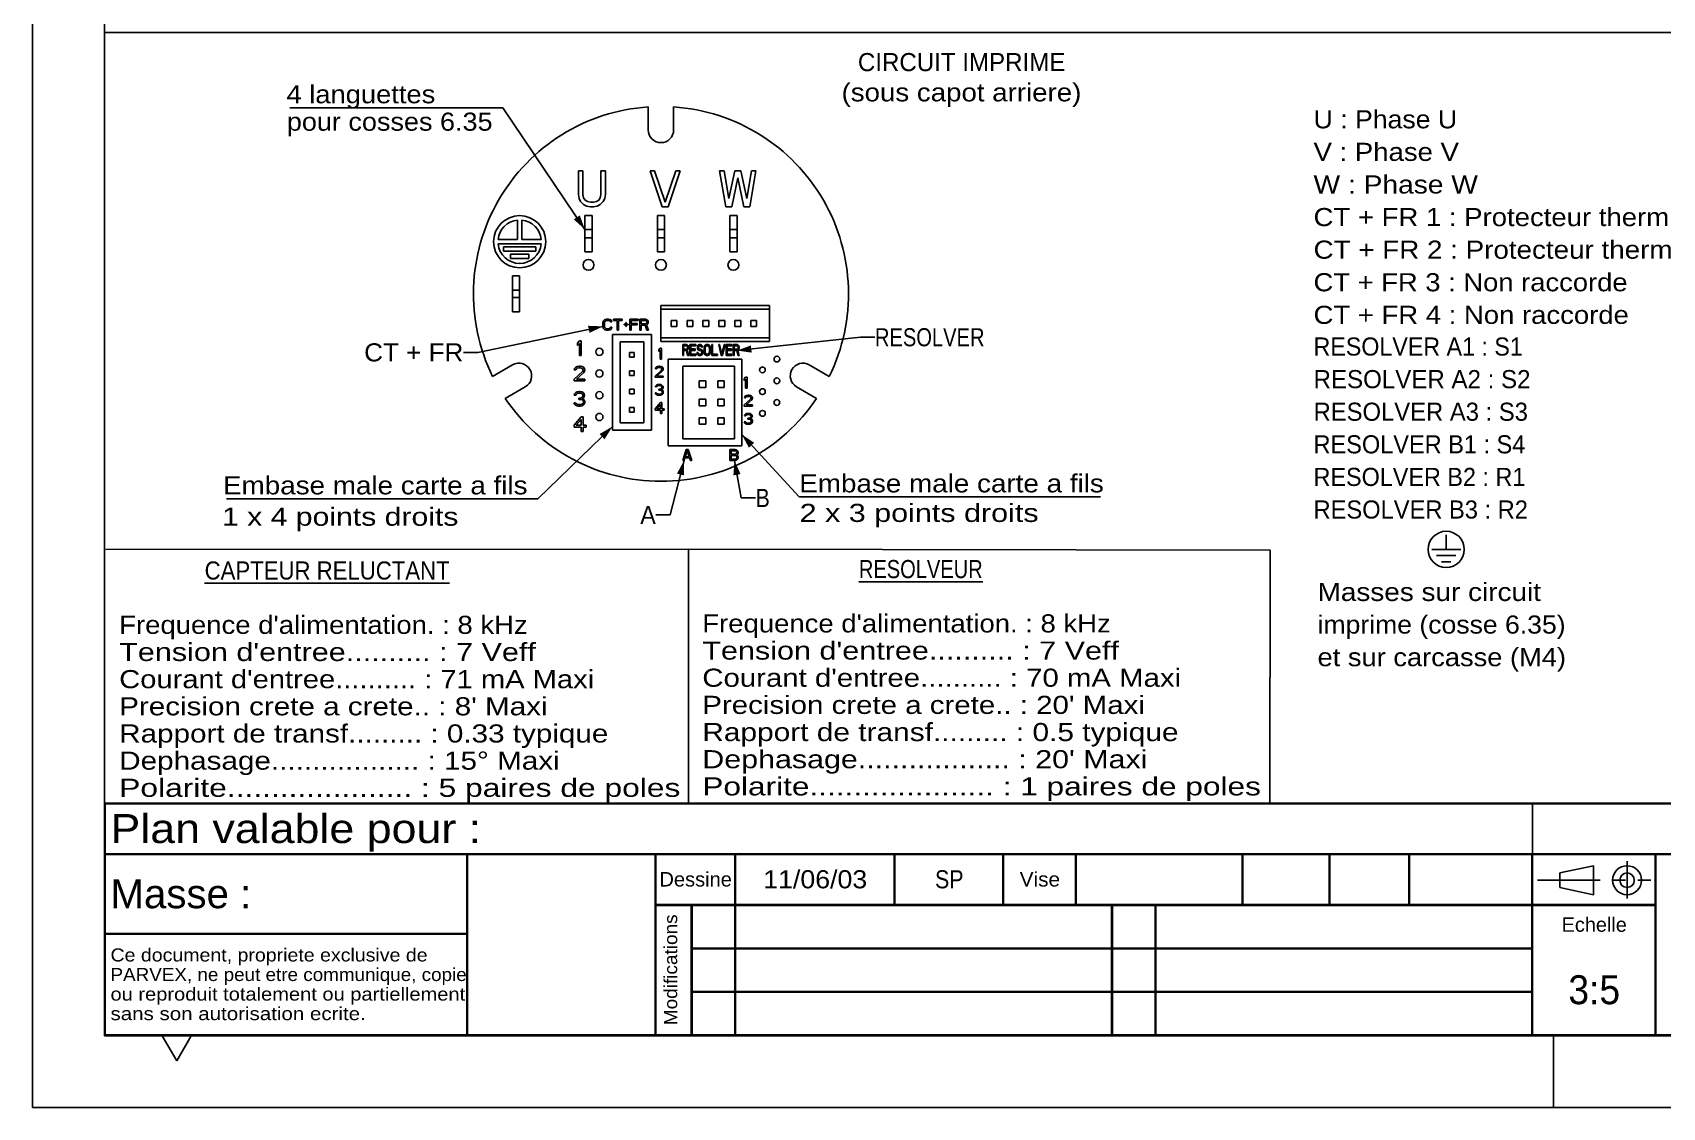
# Model space of a CAD drawing. Extents: x 0 to 420, y 0 to 297.
# Drawn here: x 0 to 224.9, y 0 to 148.4 of the extents above; entities that cross this region are included whole.
import ezdxf
from ezdxf.enums import TextEntityAlignment as Align

# ---------------------------------------------------------------- set-up
doc = ezdxf.new("R2010")
doc.units = 0
doc.header["$LTSCALE"] = 23.1
doc.linetypes.add('CENTER', pattern=[0.6, 0.375, -0.075, 0.075, -0.075])
doc.layers.get('0').update_dxf_attribs({"linetype": 'CONTINUOUS'})
for name, color, linetype in [('DEFAULT_1', 7, 'CENTER'), ('NOTES', 7, 'CONTINUOUS'), ('TOUT', 7, 'CONTINUOUS')]:
    doc.layers.add(name, color=color, linetype=linetype)
doc.styles.get("Standard").update_dxf_attribs({"font": 'txt', "width": 0.8})

# ---------------------------------------------------------------- blocks, each defined once
blk = doc.blocks.new('INFOS_CAPTEUR_RELUCTANT_BL1')
at = {"color": 2, "linetype": 'CONTINUOUS'}
for s, p, p2 in [('%%uCAPTEUR RELUCTANT', (23.74, 72.88), (57.55, 72.88)), ("Frequence d'alimentation. : 8 kHz", (11.95, 65.38), (68.32, 65.38)), ("Tension d'entree.......... : 7 Veff", (11.95, 61.63), (69.45, 61.63)), ("Courant d'entree.......... : 71 mA Maxi", (11.95, 57.88), (77.49, 57.88)), ("Precision crete a crete.. : 8' Maxi", (11.95, 54.13), (71.06, 54.13)), ('Rapport de transf......... : 0.33 typique', (11.95, 50.38), (79.45, 50.38)), ('Dephasage.................. : 15° Maxi', (11.95, 46.63), (72.74, 46.63)), ('Polarite..................... : 5 paires de poles', (11.95, 42.88), (89.39, 42.88))]:
    blk.add_text(s, height=2.5, dxfattribs=at).set_placement(p, p2, align=Align.FIT)

msp = doc.modelspace()

# ---------------------------------------------------------------- linework, layer by layer
at = {"color": 7, "linetype": 'CONTINUOUS'}
for p, q in [((0.00021, 296.80015), (0, 0)), ((9.9, 286.90018), (9.9, 9.90002)), ((195.07052, 79.04682), (195.07052, 77.04685)), ((90.51235, 77.06921), (10.11091, 77.04932)), ((90.52738, 77.05259), (90.49767, 41.95364)), ((193.07052, 77.04685), (197.07052, 77.04685)), ((193.75057, 76.19684), (196.39059, 76.19684)), ((194.4305, 75.34684), (195.71053, 75.34684)), ((9.9, 41.9), (409.9, 41.9)), ((9.9, 34.90006), (409.9, 34.90006)), ((59.90043, 34.90006), (59.90043, 9.90002)), ((85.90037, 34.90006), (85.90037, 9.90002)), ((96.90043, 9.90019), (96.90043, 34.90006)), ((118.90043, 34.90006), (118.90043, 27.90019)), ((133.90043, 34.90006), (133.90043, 27.90019)), ((143.90043, 34.90006), (143.90043, 27.90019)), ((166.90043, 34.90006), (166.90043, 27.90019)), ((178.90043, 34.90006), (178.90043, 27.90019)), ((189.90043, 34.90006), (189.90043, 27.90019)), ((206.90037, 34.90006), (206.90037, 9.90002)), ((223.90043, 9.90002), (223.90043, 34.90006)), ((210.74387, 32.36704), (215.38565, 33.36704)), ((210.74387, 30.36704), (210.74387, 32.36704)), ((215.38565, 29.36704), (215.38565, 33.36704)), ((210.74387, 30.36704), (215.38565, 29.36704)), ((85.90037, 27.90019), (223.90043, 27.90019)), ((90.90043, 9.90019), (90.90043, 27.90019)), ((148.90043, 9.90019), (148.90043, 27.90019)), ((154.90043, 9.90019), (154.90043, 27.90019)), ((9.9, 23.90019), (59.90043, 23.90019)), ((90.90043, 21.90019), (206.90037, 21.90019)), ((90.90043, 15.90019), (206.90037, 15.90019)), ((9.9, 9.90002), (409.9, 9.90002)), ((17.89998, 9.90002), (19.9, 6.4359)), ((19.9, 6.4359), (21.90001, 9.90002)), ((209.9, 9.9), (209.9, 0)), ((0, 0), (420, 0))]:
    msp.add_line(p, q, dxfattribs=at)
at = {"color": 2, "linetype": 'CONTINUOUS'}
for p, q in [((64.9008, 138.00913), (35.51308, 138.00913)), ((76.21147, 121.22259), (64.9008, 138.00913)), ((80.01147, 94.00279), (69.73653, 84.01002)), ((97.86147, 92.89273), (105.79823, 84.28613)), ((69.73653, 84.01002), (26.75356, 84.01002)), ((105.79823, 84.28613), (147.34584, 84.28613)), ((10, 10), (10, 42)), ((10, 42), (207, 42)), ((10, 10), (10, 42)), ((10, 42), (410, 42)), ((207, 10), (207, 42)), ((10, 35), (410, 35)), ((60, 10), (60, 35)), ((70, 35), (207, 35)), ((86, 10), (86, 35)), ((97, 10), (97, 35)), ((97, 28), (97, 35)), ((119, 28), (119, 35)), ((119, 28), (119, 35)), ((134, 28), (134, 35)), ((144, 28), (144, 35)), ((167, 28), (167, 35)), ((179, 28), (179, 35)), ((190, 28), (190, 35)), ((207, 10), (207, 35)), ((224, 10), (224, 35)), ((86, 28), (224, 28)), ((91, 28), (207, 28)), ((91, 10), (91, 28)), ((91, 10), (91, 28)), ((149, 10), (149, 28)), ((155, 10), (155, 28)), ((10, 24), (60, 24)), ((91, 22), (207, 22)), ((91, 16), (207, 16)), ((10, 10), (207, 10)), ((10, 10), (410, 10))]:
    msp.add_line(p, q, dxfattribs=at)
at = {"color": 7, "linetype": 'CONTINUOUS'}
for centre, radius in [((195.07052, 77.04685), 2.5), ((220.02737, 31.36704), 2), ((220.02737, 31.36704), 1)]:
    msp.add_circle(centre, radius, dxfattribs=at)
at = {"color": 2, "linetype": 'CONTINUOUS'}
for points in [[(76.21147, 121.22259), (74.67924, 122.60182), (75.50855, 123.1606)], [(80.01147, 94.00279), (78.9263, 92.24996), (78.22911, 92.96684)], [(97.86147, 92.89273), (99.58488, 91.76142), (98.84974, 91.08349)]]:
    msp.add_solid(points, dxfattribs=at)
at = {"layer": 'DEFAULT_1', "color": 7, "linetype": 'CENTER'}
for p, q in [((220.02737, 34.0178), (220.02737, 28.83055)), ((207.66629, 31.36704), (223.32693, 31.36704))]:
    msp.add_line(p, q, dxfattribs=at)
at = {"layer": 'NOTES', "color": 2, "linetype": 'CONTINUOUS'}
for p, q in [((78.71147, 107.83247), (61.44353, 104.24365)), ((97.19272, 104.49204), (114.24135, 106.33473)), ((114.24135, 106.33473), (116.24135, 106.33473)), ((61.44353, 104.24365), (59.44353, 104.24365)), ((89.8939, 89.32183), (87.99732, 81.79169)), ((96.85132, 89.32183), (97.77111, 84.14464)), ((97.77111, 84.14464), (99.77111, 84.14464)), ((87.99732, 81.79169), (85.99732, 81.79169))]:
    msp.add_line(p, q, dxfattribs=at)
for points in [[(78.71147, 107.83247), (76.85505, 106.93596), (76.65157, 107.91504)], [(97.19272, 104.49204), (99.12741, 105.20407), (99.23487, 104.20986)], [(89.8939, 89.32183), (89.89028, 87.26028), (88.92057, 87.50452)], [(96.85132, 89.32183), (97.69346, 87.44013), (96.70888, 87.26521)]]:
    msp.add_solid(points, dxfattribs=at)
at = {"layer": 'TOUT', "color": 7, "linetype": 'CONTINUOUS'}
for p, q in [((409.90815, 148.37795), (9.9137, 148.39104)), ((84.96147, 134.94683), (84.96147, 138.13759)), ((88.46147, 138.13759), (88.46147, 134.94683)), ((75.31147, 129.32183), (75.31147, 126.02396)), ((75.93647, 129.32183), (75.31147, 129.32183)), ((75.93647, 126.02396), (75.93647, 129.32183)), ((78.43647, 129.32183), (78.43647, 126.02396)), ((79.06147, 129.32183), (78.43647, 129.32183)), ((79.06147, 126.02396), (79.06147, 129.32183)), ((85.21147, 129.32183), (86.87813, 124.32183)), ((85.83647, 129.32183), (85.21147, 129.32183)), ((87.2948, 124.96013), (85.83647, 129.32183)), ((88.75313, 129.32183), (87.2948, 124.96013)), ((87.71147, 124.32183), (89.37813, 129.32183)), ((89.37813, 129.32183), (88.75313, 129.32183)), ((94.81147, 129.32183), (95.6448, 124.32183)), ((95.43647, 129.32183), (94.81147, 129.32183)), ((96.06147, 125.49204), (95.43647, 129.32183)), ((96.8948, 129.32183), (96.06147, 125.49204)), ((96.47813, 124.32183), (97.31147, 128.36439)), ((97.72813, 129.32183), (96.8948, 129.32183)), ((97.31147, 128.36439), (98.1448, 124.32183)), ((98.56147, 125.49204), (97.72813, 129.32183)), ((99.18647, 129.32183), (98.56147, 125.49204)), ((98.97813, 124.32183), (99.81147, 129.32183)), ((99.81147, 129.32183), (99.18647, 129.32183)), ((75.31147, 126.02396), (75.41563, 125.49204)), ((76.04063, 125.59843), (75.93647, 126.02396)), ((78.43647, 126.02396), (78.3323, 125.59843)), ((78.9573, 125.49204), (79.06147, 126.02396)), ((75.41563, 125.49204), (75.62397, 125.06651)), ((75.62397, 125.06651), (76.04063, 124.64098)), ((76.24897, 125.27928), (76.04063, 125.59843)), ((76.04063, 124.64098), (76.4573, 124.42822)), ((76.56147, 125.06651), (76.24897, 125.27928)), ((76.4573, 124.42822), (76.97813, 124.32183)), ((76.97813, 124.96013), (76.56147, 125.06651)), ((77.3948, 124.96013), (76.97813, 124.96013)), ((76.97813, 124.32183), (77.3948, 124.32183)), ((77.81147, 125.06651), (77.3948, 124.96013)), ((77.3948, 124.32183), (77.91563, 124.42822)), ((78.12397, 125.27928), (77.81147, 125.06651)), ((77.91563, 124.42822), (78.3323, 124.64098)), ((78.3323, 125.59843), (78.12397, 125.27928)), ((78.3323, 124.64098), (78.74897, 125.06651)), ((78.74897, 125.06651), (78.9573, 125.49204)), ((86.87813, 124.32183), (87.71147, 124.32183)), ((95.6448, 124.32183), (96.47813, 124.32183)), ((98.1448, 124.32183), (98.97813, 124.32183)), ((66.91147, 122.50679), (66.91147, 119.82183)), ((67.51147, 119.82183), (67.51147, 122.50679)), ((76.21147, 118.13759), (76.21147, 123.13759)), ((77.21147, 123.13759), (76.21147, 123.13759)), ((77.21147, 118.13759), (77.21147, 123.13759)), ((86.21147, 118.13759), (86.21147, 123.13759)), ((87.21147, 123.13759), (86.21147, 123.13759)), ((87.21147, 118.13759), (87.21147, 123.13759)), ((96.21147, 118.13759), (96.21147, 123.13759)), ((97.21147, 123.13759), (96.21147, 123.13759)), ((97.21147, 118.13759), (97.21147, 123.13759)), ((66.91147, 119.82183), (64.22651, 119.82183)), ((64.22651, 119.22183), (70.19643, 119.22183)), ((70.19643, 119.82183), (67.51147, 119.82183)), ((77.21147, 121.22259), (76.21147, 121.22259)), ((77.21147, 120.05259), (76.21147, 120.05259)), ((87.21147, 121.22259), (86.21147, 121.22259)), ((87.21147, 120.05259), (86.21147, 120.05259)), ((97.21147, 121.22259), (96.21147, 121.22259)), ((97.21147, 120.05259), (96.21147, 120.05259)), ((64.96147, 118.82183), (64.96147, 118.22183)), ((69.46147, 118.82183), (64.96147, 118.82183)), ((64.96147, 118.22183), (69.46147, 118.22183)), ((65.96147, 117.82183), (65.96147, 117.22183)), ((68.46147, 117.82183), (65.96147, 117.82183)), ((65.96147, 117.22183), (68.46147, 117.22183)), ((68.46147, 117.22183), (68.46147, 117.82183)), ((69.46147, 118.22183), (69.46147, 118.82183)), ((77.21147, 118.13759), (76.21147, 118.13759)), ((87.21147, 118.13759), (86.21147, 118.13759)), ((97.21147, 118.13759), (96.21147, 118.13759)), ((66.21147, 109.82183), (66.21147, 114.82183)), ((67.21147, 114.82183), (66.21147, 114.82183)), ((67.21147, 109.82183), (67.21147, 114.82183)), ((67.21147, 112.82183), (66.21147, 112.82183)), ((67.21147, 111.82183), (66.21147, 111.82183)), ((86.71147, 110.73183), (86.71147, 105.73183)), ((86.71147, 110.73183), (101.71147, 110.73183)), ((86.71147, 110.23183), (101.71147, 110.23183)), ((101.71147, 110.73183), (101.71147, 105.73183)), ((67.21147, 109.82183), (66.21147, 109.82183)), ((78.74272, 108.47077), (78.71147, 108.31119)), ((78.71147, 108.31119), (78.71147, 107.83247)), ((78.80522, 108.59843), (78.74272, 108.47077)), ((78.93022, 108.72609), (78.80522, 108.59843)), ((78.89897, 108.31119), (78.93022, 108.43885)), ((78.89897, 107.83247), (78.89897, 108.31119)), ((79.05522, 108.78992), (78.93022, 108.72609)), ((78.93022, 108.43885), (78.99272, 108.5346)), ((78.99272, 108.5346), (79.08647, 108.59843)), ((79.21147, 108.82183), (79.05522, 108.78992)), ((79.08647, 108.59843), (79.21147, 108.63034)), ((79.49272, 108.82183), (79.21147, 108.82183)), ((79.21147, 108.63034), (79.49272, 108.63034)), ((79.64897, 108.78992), (79.49272, 108.82183)), ((79.49272, 108.63034), (79.61772, 108.59843)), ((79.61772, 108.59843), (79.71147, 108.5346)), ((79.77397, 108.72609), (79.64897, 108.78992)), ((79.71147, 108.5346), (79.74272, 108.43885)), ((79.74272, 108.43885), (79.93022, 108.43885)), ((79.89897, 108.59843), (79.77397, 108.72609)), ((79.93022, 108.43885), (79.89897, 108.59843)), ((80.18022, 108.82183), (80.18022, 108.66226)), ((81.36772, 108.82183), (80.18022, 108.82183)), ((80.18022, 108.66226), (80.68022, 108.66226)), ((80.68022, 108.66226), (80.68022, 107.32183)), ((80.86772, 107.32183), (80.86772, 108.66226)), ((80.86772, 108.66226), (81.36772, 108.66226)), ((81.36772, 108.66226), (81.36772, 108.82183)), ((81.61772, 108.1197), (81.61772, 108.05587)), ((81.86772, 108.1197), (81.61772, 108.1197)), ((81.61772, 108.05587), (81.86772, 108.05587)), ((81.86772, 108.37502), (81.86772, 108.1197)), ((81.93022, 108.37502), (81.86772, 108.37502)), ((81.86772, 108.05587), (81.86772, 107.80056)), ((81.93022, 108.1197), (81.93022, 108.37502)), ((82.18022, 108.1197), (81.93022, 108.1197)), ((81.93022, 107.80056), (81.93022, 108.05587)), ((81.93022, 108.05587), (82.18022, 108.05587)), ((82.18022, 108.05587), (82.18022, 108.1197)), ((82.43022, 108.82183), (82.43022, 107.32183)), ((83.55522, 108.82183), (82.43022, 108.82183)), ((82.61772, 108.21545), (82.61772, 108.63034)), ((82.61772, 108.63034), (83.55522, 108.63034)), ((83.43022, 108.21545), (82.61772, 108.21545)), ((82.61772, 107.32183), (82.61772, 108.02396)), ((82.61772, 108.02396), (83.43022, 108.02396)), ((83.43022, 108.02396), (83.43022, 108.21545)), ((83.55522, 108.63034), (83.55522, 108.82183)), ((83.80522, 108.82183), (83.80522, 107.32183)), ((84.55522, 108.82183), (83.80522, 108.82183)), ((83.99272, 108.18353), (83.99272, 108.66226)), ((83.99272, 108.66226), (84.58647, 108.66226)), ((84.58647, 108.18353), (83.99272, 108.18353)), ((83.99272, 107.32183), (83.99272, 107.99204)), ((83.99272, 107.99204), (84.52397, 107.99204)), ((84.52397, 107.99204), (84.77397, 107.32183)), ((84.71147, 108.78992), (84.55522, 108.82183)), ((84.58647, 108.66226), (84.68022, 108.63034)), ((84.68022, 108.21545), (84.58647, 108.18353)), ((84.68022, 108.63034), (84.74272, 108.56651)), ((84.74272, 108.27928), (84.68022, 108.21545)), ((84.83647, 108.69417), (84.71147, 108.78992)), ((84.71147, 108.05587), (84.83647, 108.1197)), ((84.99272, 107.32183), (84.71147, 108.05587)), ((84.74272, 108.56651), (84.77397, 108.47077)), ((84.77397, 108.37502), (84.74272, 108.27928)), ((84.77397, 108.47077), (84.77397, 108.37502)), ((84.93022, 108.56651), (84.83647, 108.69417)), ((84.83647, 108.1197), (84.93022, 108.24736)), ((84.96147, 108.47077), (84.93022, 108.56651)), ((84.93022, 108.24736), (84.96147, 108.34311)), ((84.96147, 108.34311), (84.96147, 108.47077)), ((88.11147, 108.63183), (88.11147, 107.83183)), ((88.91147, 108.63183), (88.11147, 108.63183)), ((88.91147, 107.83183), (88.91147, 108.63183)), ((90.31147, 108.63183), (90.31147, 107.83183)), ((91.11147, 108.63183), (90.31147, 108.63183)), ((91.11147, 107.83183), (91.11147, 108.63183)), ((92.51147, 108.63183), (92.51147, 107.83183)), ((93.31147, 108.63183), (92.51147, 108.63183)), ((93.31147, 107.83183), (93.31147, 108.63183)), ((94.71147, 108.63183), (94.71147, 107.83183)), ((95.51147, 108.63183), (94.71147, 108.63183)), ((95.51147, 107.83183), (95.51147, 108.63183)), ((96.91147, 108.63183), (96.91147, 107.83183)), ((97.71147, 108.63183), (96.91147, 108.63183)), ((97.71147, 107.83183), (97.71147, 108.63183)), ((99.11147, 108.63183), (99.11147, 107.83183)), ((99.91147, 108.63183), (99.11147, 108.63183)), ((99.91147, 107.83183), (99.91147, 108.63183)), ((75.46147, 105.82183), (75.21147, 105.52396)), ((75.71147, 105.82183), (75.46147, 105.82183)), ((75.71147, 103.82183), (75.71147, 105.82183)), ((78.71147, 107.83247), (78.74272, 107.6729)), ((78.74272, 107.6729), (78.80522, 107.54524)), ((78.80522, 107.54524), (78.93022, 107.41758)), ((78.93022, 107.70481), (78.89897, 107.83247)), ((78.99272, 107.60907), (78.93022, 107.70481)), ((78.93022, 107.41758), (79.05522, 107.35375)), ((79.08647, 107.54524), (78.99272, 107.60907)), ((79.05522, 107.35375), (79.21147, 107.32183)), ((79.21147, 107.51332), (79.08647, 107.54524)), ((79.49272, 107.51332), (79.21147, 107.51332)), ((79.21147, 107.32183), (79.49272, 107.32183)), ((79.61772, 107.54524), (79.49272, 107.51332)), ((79.49272, 107.32183), (79.64897, 107.35375)), ((79.71147, 107.60907), (79.61772, 107.54524)), ((79.64897, 107.35375), (79.77397, 107.41758)), ((79.74272, 107.70481), (79.71147, 107.60907)), ((79.93022, 107.70481), (79.74272, 107.70481)), ((79.77397, 107.41758), (79.89897, 107.54524)), ((79.89897, 107.54524), (79.93022, 107.70481)), ((80.01147, 106.72183), (80.01147, 93.52183)), ((85.41147, 106.72183), (80.01147, 106.72183)), ((80.68022, 107.32183), (80.86772, 107.32183)), ((81.08147, 105.72183), (81.08147, 94.52183)), ((84.34147, 105.72183), (81.08147, 105.72183)), ((81.86772, 107.80056), (81.93022, 107.80056)), ((82.43022, 107.32183), (82.61772, 107.32183)), ((83.80522, 107.32183), (83.99272, 107.32183)), ((84.34147, 94.52183), (84.34147, 105.72183)), ((84.77397, 107.32183), (84.99272, 107.32183)), ((85.41147, 106.72183), (85.41147, 93.52183)), ((86.71147, 106.23183), (101.71147, 106.23183)), ((86.71147, 105.73183), (101.71147, 105.73183)), ((88.11147, 107.83183), (88.91147, 107.83183)), ((90.31147, 107.83183), (91.11147, 107.83183)), ((92.51147, 107.83183), (93.31147, 107.83183)), ((94.71147, 107.83183), (95.51147, 107.83183)), ((96.91147, 107.83183), (97.71147, 107.83183)), ((99.11147, 107.83183), (99.91147, 107.83183)), ((75.21147, 105.52396), (75.21147, 105.18353)), ((75.21147, 105.18353), (75.46147, 105.48141)), ((75.46147, 105.48141), (75.46147, 103.82183)), ((75.46147, 103.82183), (75.71147, 103.82183)), ((82.38647, 103.59683), (82.38647, 104.24683)), ((82.38647, 104.24683), (83.03647, 104.24683)), ((83.03647, 103.59683), (82.38647, 103.59683)), ((83.03647, 104.24683), (83.03647, 103.59683)), ((86.59897, 104.82183), (86.41147, 104.59843)), ((86.41147, 104.59843), (86.41147, 104.34311)), ((86.41147, 104.34311), (86.59897, 104.56651)), ((86.78647, 104.82183), (86.59897, 104.82183)), ((86.59897, 104.56651), (86.59897, 103.32183)), ((86.78647, 103.32183), (86.78647, 104.82183)), ((89.71147, 105.32183), (89.71147, 103.82183)), ((90.23647, 105.32183), (89.71147, 105.32183)), ((89.71147, 103.82183), (89.84272, 103.82183)), ((89.84272, 104.68353), (89.84272, 105.16226)), ((89.84272, 105.16226), (90.25834, 105.16226)), ((90.25834, 104.68353), (89.84272, 104.68353)), ((89.84272, 103.82183), (89.84272, 104.49204)), ((89.84272, 104.49204), (90.21459, 104.49204)), ((90.21459, 104.49204), (90.38959, 103.82183)), ((90.34584, 105.28992), (90.23647, 105.32183)), ((90.25834, 105.16226), (90.32397, 105.13034)), ((90.32397, 104.71545), (90.25834, 104.68353)), ((90.32397, 105.13034), (90.36772, 105.06651)), ((90.36772, 104.77928), (90.32397, 104.71545)), ((90.43334, 105.19417), (90.34584, 105.28992)), ((90.34584, 104.55587), (90.43334, 104.6197)), ((90.54272, 103.82183), (90.34584, 104.55587)), ((90.36772, 105.06651), (90.38959, 104.97077)), ((90.38959, 104.87502), (90.36772, 104.77928)), ((90.38959, 104.97077), (90.38959, 104.87502)), ((90.38959, 103.82183), (90.54272, 103.82183)), ((90.49897, 105.06651), (90.43334, 105.19417)), ((90.43334, 104.6197), (90.49897, 104.74736)), ((90.52084, 104.97077), (90.49897, 105.06651)), ((90.49897, 104.74736), (90.52084, 104.84311)), ((90.52084, 104.84311), (90.52084, 104.97077)), ((90.71772, 105.32183), (90.71772, 103.82183)), ((91.50522, 105.32183), (90.71772, 105.32183)), ((90.71772, 103.82183), (91.50522, 103.82183)), ((90.84897, 104.71545), (90.84897, 105.13034)), ((90.84897, 105.13034), (91.50522, 105.13034)), ((91.41772, 104.71545), (90.84897, 104.71545)), ((90.84897, 104.01332), (90.84897, 104.52396)), ((90.84897, 104.52396), (91.41772, 104.52396)), ((91.50522, 104.01332), (90.84897, 104.01332)), ((91.41772, 104.52396), (91.41772, 104.71545)), ((91.50522, 105.13034), (91.50522, 105.32183)), ((91.50522, 103.82183), (91.50522, 104.01332)), ((91.68022, 104.23673), (91.70209, 104.10907)), ((91.81147, 104.23673), (91.68022, 104.23673)), ((91.70209, 104.10907), (91.76772, 103.94949)), ((91.76772, 105.09843), (91.74584, 104.97077)), ((91.74584, 104.97077), (91.74584, 104.84311)), ((91.74584, 104.84311), (91.76772, 104.71545)), ((91.85522, 105.22609), (91.76772, 105.09843)), ((91.76772, 104.71545), (91.85522, 104.58779)), ((91.76772, 103.94949), (91.87709, 103.85375)), ((91.83334, 104.14098), (91.81147, 104.23673)), ((91.89897, 104.04524), (91.83334, 104.14098)), ((91.94272, 105.28992), (91.85522, 105.22609)), ((91.85522, 104.58779), (91.94272, 104.52396)), ((91.87709, 104.93885), (91.89897, 105.0346)), ((91.87709, 104.87502), (91.87709, 104.93885)), ((91.89897, 104.77928), (91.87709, 104.87502)), ((91.87709, 103.85375), (91.98647, 103.82183)), ((91.89897, 105.0346), (91.96459, 105.09843)), ((91.96459, 104.71545), (91.89897, 104.77928)), ((91.98647, 104.01332), (91.89897, 104.04524)), ((92.03022, 105.32183), (91.94272, 105.28992)), ((91.94272, 104.52396), (92.03022, 104.49204)), ((91.96459, 105.09843), (92.03022, 105.13034)), ((92.03022, 104.68353), (91.96459, 104.71545)), ((92.16147, 104.01332), (91.98647, 104.01332)), ((91.98647, 103.82183), (92.16147, 103.82183)), ((92.13959, 105.32183), (92.03022, 105.32183)), ((92.03022, 105.13034), (92.16147, 105.13034)), ((92.16147, 104.68353), (92.03022, 104.68353)), ((92.03022, 104.49204), (92.16147, 104.49204)), ((92.24897, 105.28992), (92.13959, 105.32183)), ((92.16147, 105.13034), (92.22709, 105.09843)), ((92.27084, 104.65162), (92.16147, 104.68353)), ((92.16147, 104.49204), (92.24897, 104.46013)), ((92.24897, 104.04524), (92.16147, 104.01332)), ((92.16147, 103.82183), (92.27084, 103.85375)), ((92.22709, 105.09843), (92.27084, 105.0346)), ((92.33647, 105.19417), (92.24897, 105.28992)), ((92.24897, 104.46013), (92.31459, 104.3963)), ((92.31459, 104.10907), (92.24897, 104.04524)), ((92.27084, 105.0346), (92.29272, 104.97077)), ((92.35834, 104.58779), (92.27084, 104.65162)), ((92.27084, 103.85375), (92.35834, 103.91758)), ((92.29272, 104.97077), (92.42397, 104.97077)), ((92.31459, 104.3963), (92.35834, 104.30056)), ((92.35834, 104.20481), (92.31459, 104.10907)), ((92.40209, 105.06651), (92.33647, 105.19417)), ((92.44584, 104.46013), (92.35834, 104.58779)), ((92.35834, 104.30056), (92.35834, 104.20481)), ((92.35834, 103.91758), (92.44584, 104.04524)), ((92.42397, 104.97077), (92.40209, 105.06651)), ((92.48959, 104.33247), (92.44584, 104.46013)), ((92.44584, 104.04524), (92.48959, 104.1729)), ((92.48959, 104.1729), (92.48959, 104.33247)), ((92.68647, 104.97077), (92.66459, 104.81119)), ((92.66459, 104.81119), (92.66459, 104.33247)), ((92.66459, 104.33247), (92.68647, 104.1729)), ((92.73022, 105.09843), (92.68647, 104.97077)), ((92.68647, 104.1729), (92.73022, 104.04524)), ((92.81772, 105.22609), (92.73022, 105.09843)), ((92.73022, 104.04524), (92.81772, 103.91758)), ((92.79584, 104.81119), (92.81772, 104.93885)), ((92.79584, 104.33247), (92.79584, 104.81119)), ((92.81772, 104.20481), (92.79584, 104.33247)), ((92.90522, 105.28992), (92.81772, 105.22609)), ((92.81772, 104.93885), (92.86147, 105.0346)), ((92.86147, 104.10907), (92.81772, 104.20481)), ((92.81772, 103.91758), (92.90522, 103.85375)), ((92.86147, 105.0346), (92.92709, 105.09843)), ((92.92709, 104.04524), (92.86147, 104.10907)), ((93.01459, 105.32183), (92.90522, 105.28992)), ((92.90522, 103.85375), (93.01459, 103.82183)), ((92.92709, 105.09843), (93.01459, 105.13034)), ((93.01459, 104.01332), (92.92709, 104.04524)), ((93.18959, 105.32183), (93.01459, 105.32183)), ((93.01459, 105.13034), (93.18959, 105.13034)), ((93.18959, 104.01332), (93.01459, 104.01332)), ((93.01459, 103.82183), (93.18959, 103.82183)), ((93.29897, 105.28992), (93.18959, 105.32183)), ((93.18959, 105.13034), (93.27709, 105.09843)), ((93.27709, 104.04524), (93.18959, 104.01332)), ((93.18959, 103.82183), (93.29897, 103.85375)), ((93.27709, 105.09843), (93.34272, 105.0346)), ((93.34272, 104.10907), (93.27709, 104.04524)), ((93.38647, 105.22609), (93.29897, 105.28992)), ((93.29897, 103.85375), (93.38647, 103.91758)), ((93.34272, 105.0346), (93.38647, 104.93885)), ((93.38647, 104.20481), (93.34272, 104.10907)), ((93.47397, 105.09843), (93.38647, 105.22609)), ((93.38647, 104.93885), (93.40834, 104.81119)), ((93.40834, 104.33247), (93.38647, 104.20481)), ((93.38647, 103.91758), (93.47397, 104.04524)), ((93.40834, 104.81119), (93.40834, 104.33247)), ((93.51772, 104.97077), (93.47397, 105.09843)), ((93.47397, 104.04524), (93.51772, 104.1729)), ((93.53959, 104.81119), (93.51772, 104.97077)), ((93.51772, 104.1729), (93.53959, 104.33247)), ((93.53959, 104.33247), (93.53959, 104.81119)), ((93.71459, 105.32183), (93.71459, 103.82183)), ((93.84584, 105.32183), (93.71459, 105.32183)), ((93.71459, 103.82183), (94.50209, 103.82183)), ((93.84584, 104.01332), (93.84584, 105.32183)), ((94.50209, 104.01332), (93.84584, 104.01332)), ((94.50209, 103.82183), (94.50209, 104.01332)), ((94.67709, 105.32183), (95.02709, 103.82183)), ((94.80834, 105.32183), (94.67709, 105.32183)), ((95.11459, 104.01332), (94.80834, 105.32183)), ((95.02709, 103.82183), (95.20209, 103.82183)), ((95.42084, 105.32183), (95.11459, 104.01332)), ((95.20209, 103.82183), (95.55209, 105.32183)), ((95.55209, 105.32183), (95.42084, 105.32183)), ((95.72709, 105.32183), (95.72709, 103.82183)), ((96.51459, 105.32183), (95.72709, 105.32183)), ((95.72709, 103.82183), (96.51459, 103.82183)), ((95.85834, 104.71545), (95.85834, 105.13034)), ((95.85834, 105.13034), (96.51459, 105.13034)), ((96.42709, 104.71545), (95.85834, 104.71545)), ((95.85834, 104.01332), (95.85834, 104.52396)), ((95.85834, 104.52396), (96.42709, 104.52396)), ((96.51459, 104.01332), (95.85834, 104.01332)), ((96.42709, 104.52396), (96.42709, 104.71545)), ((96.51459, 105.13034), (96.51459, 105.32183)), ((96.51459, 103.82183), (96.51459, 104.01332)), ((96.68959, 105.32183), (96.68959, 103.82183)), ((97.21459, 105.32183), (96.68959, 105.32183)), ((96.68959, 103.82183), (96.82084, 103.82183)), ((96.82084, 104.68353), (96.82084, 105.16226)), ((96.82084, 105.16226), (97.23647, 105.16226)), ((97.23647, 104.68353), (96.82084, 104.68353)), ((96.82084, 103.82183), (96.82084, 104.49204)), ((96.82084, 104.49204), (97.19272, 104.49204)), ((97.19272, 104.49204), (97.36772, 103.82183)), ((97.32397, 105.28992), (97.21459, 105.32183)), ((97.23647, 105.16226), (97.30209, 105.13034)), ((97.30209, 104.71545), (97.23647, 104.68353)), ((97.30209, 105.13034), (97.34584, 105.06651)), ((97.34584, 104.77928), (97.30209, 104.71545)), ((97.41147, 105.19417), (97.32397, 105.28992)), ((97.32397, 104.55587), (97.41147, 104.6197)), ((97.52084, 103.82183), (97.32397, 104.55587)), ((97.34584, 105.06651), (97.36772, 104.97077)), ((97.36772, 104.87502), (97.34584, 104.77928)), ((97.36772, 104.97077), (97.36772, 104.87502)), ((97.36772, 103.82183), (97.52084, 103.82183)), ((97.47709, 105.06651), (97.41147, 105.19417)), ((97.41147, 104.6197), (97.47709, 104.74736)), ((97.49897, 104.97077), (97.47709, 105.06651)), ((97.47709, 104.74736), (97.49897, 104.84311)), ((97.49897, 104.84311), (97.49897, 104.97077)), ((63.47937, 100.9295), (66.24264, 102.52488)), ((75.87813, 101.59843), (74.71147, 100.5346)), ((74.7948, 102.02396), (74.75313, 101.85375)), ((74.75313, 101.85375), (74.96147, 101.85375)), ((74.96147, 102.19417), (74.7948, 102.02396)), ((75.12813, 102.27928), (74.96147, 102.19417)), ((74.96147, 101.85375), (75.0448, 101.98141)), ((75.0448, 101.98141), (75.1698, 102.06651)), ((75.0448, 100.5346), (76.08647, 101.47077)), ((75.4198, 102.32183), (75.12813, 102.27928)), ((75.1698, 102.06651), (75.37813, 102.10907)), ((75.37813, 102.10907), (75.5448, 102.10907)), ((75.58647, 102.32183), (75.4198, 102.32183)), ((75.5448, 102.10907), (75.75313, 102.06651)), ((75.83647, 102.27928), (75.58647, 102.32183)), ((75.75313, 102.06651), (75.87813, 101.98141)), ((76.00313, 102.19417), (75.83647, 102.27928)), ((75.87813, 101.98141), (75.96147, 101.85375)), ((75.96147, 101.76864), (75.87813, 101.59843)), ((75.96147, 101.85375), (75.96147, 101.76864)), ((76.1698, 102.02396), (76.00313, 102.19417)), ((76.08647, 101.47077), (76.1698, 101.59843)), ((76.21147, 101.85375), (76.1698, 102.02396)), ((76.1698, 101.59843), (76.21147, 101.76864)), ((76.21147, 101.76864), (76.21147, 101.85375)), ((82.38647, 101.05683), (82.38647, 101.70683)), ((82.38647, 101.70683), (83.03647, 101.70683)), ((83.03647, 101.70683), (83.03647, 101.05683)), ((86.78647, 101.77928), (85.91147, 100.98141)), ((85.97397, 102.09843), (85.94272, 101.97077)), ((85.94272, 101.97077), (86.09897, 101.97077)), ((86.09897, 102.22609), (85.97397, 102.09843)), ((86.22397, 102.28992), (86.09897, 102.22609)), ((86.09897, 101.97077), (86.16147, 102.06651)), ((86.16147, 102.06651), (86.25522, 102.13034)), ((86.16147, 100.98141), (86.94272, 101.68353)), ((86.44272, 102.32183), (86.22397, 102.28992)), ((86.25522, 102.13034), (86.41147, 102.16226)), ((86.41147, 102.16226), (86.53647, 102.16226)), ((86.56772, 102.32183), (86.44272, 102.32183)), ((86.53647, 102.16226), (86.69272, 102.13034)), ((86.75522, 102.28992), (86.56772, 102.32183)), ((86.59897, 103.32183), (86.78647, 103.32183)), ((86.69272, 102.13034), (86.78647, 102.06651)), ((86.88022, 102.22609), (86.75522, 102.28992)), ((86.78647, 102.06651), (86.84897, 101.97077)), ((86.84897, 101.90694), (86.78647, 101.77928)), ((86.84897, 101.97077), (86.84897, 101.90694)), ((87.00522, 102.09843), (86.88022, 102.22609)), ((86.94272, 101.68353), (87.00522, 101.77928)), ((87.03647, 101.97077), (87.00522, 102.09843)), ((87.00522, 101.77928), (87.03647, 101.90694)), ((87.03647, 101.90694), (87.03647, 101.97077)), ((87.71147, 103.32183), (87.71147, 91.32183)), ((97.86147, 103.32183), (87.71147, 103.32183)), ((89.71147, 102.32183), (89.71147, 92.32183)), ((96.86147, 102.32183), (89.71147, 102.32183)), ((96.86147, 92.32183), (96.86147, 102.32183)), ((97.86147, 103.32183), (97.86147, 91.32183)), ((107.18029, 102.52488), (109.94357, 100.9295)), ((67.99264, 99.49379), (65.22937, 97.89841)), ((74.71147, 100.5346), (74.71147, 100.32183)), ((74.71147, 100.32183), (76.21147, 100.32183)), ((76.21147, 100.5346), (75.0448, 100.5346)), ((76.21147, 100.32183), (76.21147, 100.5346)), ((83.03647, 101.05683), (82.38647, 101.05683)), ((82.38647, 98.51683), (82.38647, 99.16683)), ((82.38647, 99.16683), (83.03647, 99.16683)), ((83.03647, 99.16683), (83.03647, 98.51683)), ((85.91147, 100.98141), (85.91147, 100.82183)), ((85.91147, 100.82183), (87.03647, 100.82183)), ((85.97397, 99.59843), (85.94272, 99.47077)), ((85.94272, 99.47077), (86.09897, 99.47077)), ((86.09897, 99.72609), (85.97397, 99.59843)), ((86.22397, 99.78992), (86.09897, 99.72609)), ((86.09897, 99.47077), (86.16147, 99.56651)), ((87.03647, 100.98141), (86.16147, 100.98141)), ((86.16147, 99.56651), (86.25522, 99.63034)), ((86.44272, 99.82183), (86.22397, 99.78992)), ((86.25522, 99.63034), (86.41147, 99.66226)), ((86.41147, 99.66226), (86.53647, 99.66226)), ((86.41147, 99.15162), (86.41147, 99.02396)), ((86.53647, 99.15162), (86.41147, 99.15162)), ((86.41147, 99.02396), (86.53647, 99.02396)), ((86.50522, 99.82183), (86.44272, 99.82183)), ((86.72397, 99.78992), (86.50522, 99.82183)), ((86.53647, 99.66226), (86.69272, 99.63034)), ((86.72397, 99.21545), (86.53647, 99.15162)), ((86.53647, 99.02396), (86.72397, 98.99204)), ((86.69272, 99.63034), (86.78647, 99.56651)), ((86.84897, 99.72609), (86.72397, 99.78992)), ((86.78647, 99.27928), (86.72397, 99.21545)), ((86.72397, 98.99204), (86.81772, 98.92822)), ((86.78647, 99.56651), (86.84897, 99.47077)), ((86.84897, 99.40694), (86.78647, 99.27928)), ((86.78647, 99.08779), (86.91147, 99.18353)), ((86.94272, 99.02396), (86.78647, 99.08779)), ((86.97397, 99.59843), (86.84897, 99.72609)), ((86.84897, 99.47077), (86.84897, 99.40694)), ((86.91147, 99.18353), (86.97397, 99.27928)), ((87.00522, 98.92822), (86.94272, 99.02396)), ((87.00522, 99.47077), (86.97397, 99.59843)), ((86.97397, 99.27928), (87.00522, 99.40694)), ((87.00522, 99.40694), (87.00522, 99.47077)), ((87.03647, 100.82183), (87.03647, 100.98141)), ((92.00147, 99.41683), (92.00147, 100.30683)), ((92.00147, 100.30683), (92.89147, 100.30683)), ((92.89147, 99.41683), (92.00147, 99.41683)), ((92.89147, 100.30683), (92.89147, 99.41683)), ((94.54147, 99.41683), (94.54147, 100.30683)), ((94.54147, 100.30683), (95.43147, 100.30683)), ((95.43147, 99.41683), (94.54147, 99.41683)), ((95.43147, 100.30683), (95.43147, 99.41683)), ((98.39897, 100.82183), (98.21147, 100.59843)), ((98.21147, 100.59843), (98.21147, 100.34311)), ((98.21147, 100.34311), (98.39897, 100.56651)), ((98.58647, 100.82183), (98.39897, 100.82183)), ((98.39897, 100.56651), (98.39897, 99.32183)), ((98.39897, 99.32183), (98.58647, 99.32183)), ((98.58647, 99.32183), (98.58647, 100.82183)), ((108.19357, 97.89841), (105.43029, 99.49379)), ((74.71147, 97.28992), (74.75313, 97.16226)), ((74.9198, 97.28992), (74.71147, 97.28992)), ((74.7948, 98.52396), (74.75313, 98.35375)), ((74.75313, 98.35375), (74.96147, 98.35375)), ((74.75313, 97.16226), (74.83647, 97.0346)), ((74.96147, 98.69417), (74.7948, 98.52396)), ((74.83647, 97.0346), (74.96147, 96.94949)), ((74.96147, 97.20481), (74.9198, 97.28992)), ((75.12813, 98.77928), (74.96147, 98.69417)), ((74.96147, 98.35375), (75.0448, 98.48141)), ((75.0448, 97.1197), (74.96147, 97.20481)), ((74.96147, 96.94949), (75.12813, 96.86439)), ((75.0448, 98.48141), (75.1698, 98.56651)), ((75.12813, 97.07715), (75.0448, 97.1197)), ((75.4198, 98.82183), (75.12813, 98.77928)), ((75.33647, 97.0346), (75.12813, 97.07715)), ((75.12813, 96.86439), (75.2948, 96.82183)), ((75.1698, 98.56651), (75.37813, 98.60907)), ((75.2948, 96.82183), (75.62813, 96.82183)), ((75.58647, 97.0346), (75.33647, 97.0346)), ((75.37813, 98.60907), (75.5448, 98.60907)), ((75.37813, 97.92822), (75.37813, 97.758)), ((75.5448, 97.92822), (75.37813, 97.92822)), ((75.37813, 97.758), (75.5448, 97.758)), ((75.50313, 98.82183), (75.4198, 98.82183)), ((75.7948, 98.77928), (75.50313, 98.82183)), ((75.5448, 98.60907), (75.75313, 98.56651)), ((75.7948, 98.01332), (75.5448, 97.92822)), ((75.5448, 97.758), (75.7948, 97.71545)), ((75.7948, 97.07715), (75.58647, 97.0346)), ((75.62813, 96.82183), (75.7948, 96.86439)), ((75.75313, 98.56651), (75.87813, 98.48141)), ((75.96147, 98.69417), (75.7948, 98.77928)), ((75.87813, 98.09843), (75.7948, 98.01332)), ((75.7948, 97.71545), (75.9198, 97.63034)), ((75.87813, 97.1197), (75.7948, 97.07715)), ((75.7948, 96.86439), (75.96147, 96.94949)), ((75.87813, 98.48141), (75.96147, 98.35375)), ((75.96147, 98.26864), (75.87813, 98.09843)), ((75.87813, 97.84311), (76.0448, 97.97077)), ((76.08647, 97.758), (75.87813, 97.84311)), ((75.96147, 97.20481), (75.87813, 97.1197)), ((75.9198, 97.63034), (76.00313, 97.46013)), ((76.12813, 98.52396), (75.96147, 98.69417)), ((75.96147, 98.35375), (75.96147, 98.26864)), ((76.00313, 97.28992), (75.96147, 97.20481)), ((75.96147, 96.94949), (76.08647, 97.0346)), ((76.00313, 97.46013), (76.00313, 97.28992)), ((76.0448, 97.97077), (76.12813, 98.09843)), ((76.1698, 97.63034), (76.08647, 97.758)), ((76.08647, 97.0346), (76.1698, 97.16226)), ((76.1698, 98.35375), (76.12813, 98.52396)), ((76.12813, 98.09843), (76.1698, 98.26864)), ((76.1698, 98.26864), (76.1698, 98.35375)), ((76.21147, 97.46013), (76.1698, 97.63034)), ((76.1698, 97.16226), (76.21147, 97.28992)), ((76.21147, 97.28992), (76.21147, 97.46013)), ((83.03647, 98.51683), (82.38647, 98.51683)), ((85.91147, 98.6729), (85.94272, 98.57715)), ((86.06772, 98.6729), (85.91147, 98.6729)), ((86.66147, 97.32183), (85.91147, 96.46013)), ((85.94272, 98.57715), (86.00522, 98.48141)), ((86.00522, 98.48141), (86.09897, 98.41758)), ((86.09897, 98.60907), (86.06772, 98.6729)), ((86.16147, 98.54524), (86.09897, 98.60907)), ((86.09897, 98.41758), (86.22397, 98.35375)), ((86.13022, 96.46013), (86.66147, 97.06651)), ((86.22397, 98.51332), (86.16147, 98.54524)), ((86.38022, 98.48141), (86.22397, 98.51332)), ((86.22397, 98.35375), (86.34897, 98.32183)), ((86.34897, 98.32183), (86.59897, 98.32183)), ((86.56772, 98.48141), (86.38022, 98.48141)), ((86.72397, 98.51332), (86.56772, 98.48141)), ((86.59897, 98.32183), (86.72397, 98.35375)), ((86.84897, 97.32183), (86.66147, 97.32183)), ((86.66147, 97.06651), (86.66147, 96.46013)), ((86.78647, 98.54524), (86.72397, 98.51332)), ((86.72397, 98.35375), (86.84897, 98.41758)), ((86.84897, 98.60907), (86.78647, 98.54524)), ((86.81772, 98.92822), (86.88022, 98.80056)), ((86.88022, 98.6729), (86.84897, 98.60907)), ((86.84897, 98.41758), (86.94272, 98.48141)), ((86.84897, 96.46013), (86.84897, 97.32183)), ((86.88022, 98.80056), (86.88022, 98.6729)), ((86.94272, 98.48141), (87.00522, 98.57715)), ((87.03647, 98.80056), (87.00522, 98.92822)), ((87.00522, 98.57715), (87.03647, 98.6729)), ((87.03647, 98.6729), (87.03647, 98.80056)), ((92.00147, 96.87683), (92.00147, 97.76683)), ((92.00147, 97.76683), (92.89147, 97.76683)), ((92.89147, 96.87683), (92.00147, 96.87683)), ((92.89147, 97.76683), (92.89147, 96.87683)), ((94.54147, 96.87683), (94.54147, 97.76683)), ((94.54147, 97.76683), (95.43147, 97.76683)), ((95.43147, 96.87683), (94.54147, 96.87683)), ((95.43147, 97.76683), (95.43147, 96.87683)), ((99.08647, 97.77928), (98.21147, 96.98141)), ((98.21147, 96.98141), (98.21147, 96.82183)), ((98.21147, 96.82183), (99.33647, 96.82183)), ((98.27397, 98.09843), (98.24272, 97.97077)), ((98.24272, 97.97077), (98.39897, 97.97077)), ((98.39897, 98.22609), (98.27397, 98.09843)), ((98.52397, 98.28992), (98.39897, 98.22609)), ((98.39897, 97.97077), (98.46147, 98.06651)), ((98.46147, 98.06651), (98.55522, 98.13034)), ((98.46147, 96.98141), (99.24272, 97.68353)), ((99.33647, 96.98141), (98.46147, 96.98141)), ((98.74272, 98.32183), (98.52397, 98.28992)), ((98.55522, 98.13034), (98.71147, 98.16226)), ((98.71147, 98.16226), (98.83647, 98.16226)), ((98.86772, 98.32183), (98.74272, 98.32183)), ((98.83647, 98.16226), (98.99272, 98.13034)), ((99.05522, 98.28992), (98.86772, 98.32183)), ((98.99272, 98.13034), (99.08647, 98.06651)), ((99.18022, 98.22609), (99.05522, 98.28992)), ((99.08647, 98.06651), (99.14897, 97.97077)), ((99.14897, 97.90694), (99.08647, 97.77928)), ((99.14897, 97.97077), (99.14897, 97.90694)), ((99.30522, 98.09843), (99.18022, 98.22609)), ((99.24272, 97.68353), (99.30522, 97.77928)), ((99.33647, 97.97077), (99.30522, 98.09843)), ((99.30522, 97.77928), (99.33647, 97.90694)), ((99.33647, 97.90694), (99.33647, 97.97077)), ((99.33647, 96.82183), (99.33647, 96.98141)), ((75.71147, 95.32183), (74.71147, 94.1729)), ((75.00313, 94.1729), (75.71147, 94.98141)), ((75.96147, 95.32183), (75.71147, 95.32183)), ((75.71147, 94.98141), (75.71147, 94.1729)), ((75.96147, 94.1729), (75.96147, 95.32183)), ((81.08147, 94.52183), (84.34147, 94.52183)), ((82.38647, 95.97683), (82.38647, 96.62683)), ((82.38647, 96.62683), (83.03647, 96.62683)), ((83.03647, 95.97683), (82.38647, 95.97683)), ((83.03647, 96.62683), (83.03647, 95.97683)), ((85.91147, 96.46013), (85.91147, 96.26864)), ((85.91147, 96.26864), (86.66147, 96.26864)), ((86.66147, 96.46013), (86.13022, 96.46013)), ((86.66147, 96.26864), (86.66147, 95.82183)), ((86.66147, 95.82183), (86.84897, 95.82183)), ((87.16147, 96.46013), (86.84897, 96.46013)), ((86.84897, 95.82183), (86.84897, 96.26864)), ((86.84897, 96.26864), (87.16147, 96.26864)), ((87.16147, 96.26864), (87.16147, 96.46013)), ((92.00147, 94.33683), (92.00147, 95.22683)), ((92.00147, 95.22683), (92.89147, 95.22683)), ((92.89147, 95.22683), (92.89147, 94.33683)), ((94.54147, 94.33683), (94.54147, 95.22683)), ((94.54147, 95.22683), (95.43147, 95.22683)), ((95.43147, 95.22683), (95.43147, 94.33683)), ((98.21147, 94.6729), (98.24272, 94.57715)), ((98.36772, 94.6729), (98.21147, 94.6729)), ((98.27397, 95.59843), (98.24272, 95.47077)), ((98.24272, 95.47077), (98.39897, 95.47077)), ((98.24272, 94.57715), (98.30522, 94.48141)), ((98.39897, 95.72609), (98.27397, 95.59843)), ((98.30522, 94.48141), (98.39897, 94.41758)), ((98.39897, 94.60907), (98.36772, 94.6729)), ((98.52397, 95.78992), (98.39897, 95.72609)), ((98.39897, 95.47077), (98.46147, 95.56651)), ((98.46147, 94.54524), (98.39897, 94.60907)), ((98.46147, 95.56651), (98.55522, 95.63034)), ((98.52397, 94.51332), (98.46147, 94.54524)), ((98.74272, 95.82183), (98.52397, 95.78992)), ((98.68022, 94.48141), (98.52397, 94.51332)), ((98.55522, 95.63034), (98.71147, 95.66226)), ((98.86772, 94.48141), (98.68022, 94.48141)), ((98.71147, 95.66226), (98.83647, 95.66226)), ((98.71147, 95.15162), (98.71147, 95.02396)), ((98.83647, 95.15162), (98.71147, 95.15162)), ((98.71147, 95.02396), (98.83647, 95.02396)), ((98.80522, 95.82183), (98.74272, 95.82183)), ((99.02397, 95.78992), (98.80522, 95.82183)), ((98.83647, 95.66226), (98.99272, 95.63034)), ((99.02397, 95.21545), (98.83647, 95.15162)), ((98.83647, 95.02396), (99.02397, 94.99204)), ((99.02397, 94.51332), (98.86772, 94.48141)), ((98.99272, 95.63034), (99.08647, 95.56651)), ((99.14897, 95.72609), (99.02397, 95.78992)), ((99.08647, 95.27928), (99.02397, 95.21545)), ((99.02397, 94.99204), (99.11772, 94.92822)), ((99.08647, 94.54524), (99.02397, 94.51332)), ((99.08647, 95.56651), (99.14897, 95.47077)), ((99.14897, 95.40694), (99.08647, 95.27928)), ((99.08647, 95.08779), (99.21147, 95.18353)), ((99.24272, 95.02396), (99.08647, 95.08779)), ((99.14897, 94.60907), (99.08647, 94.54524)), ((99.11772, 94.92822), (99.18022, 94.80056)), ((99.27397, 95.59843), (99.14897, 95.72609)), ((99.14897, 95.47077), (99.14897, 95.40694)), ((99.18022, 94.6729), (99.14897, 94.60907)), ((99.14897, 94.41758), (99.24272, 94.48141)), ((99.18022, 94.80056), (99.18022, 94.6729)), ((99.21147, 95.18353), (99.27397, 95.27928)), ((99.30522, 94.92822), (99.24272, 95.02396)), ((99.24272, 94.48141), (99.30522, 94.57715)), ((99.30522, 95.47077), (99.27397, 95.59843)), ((99.27397, 95.27928), (99.30522, 95.40694)), ((99.30522, 95.40694), (99.30522, 95.47077)), ((99.33647, 94.80056), (99.30522, 94.92822)), ((99.30522, 94.57715), (99.33647, 94.6729)), ((99.33647, 94.6729), (99.33647, 94.80056)), ((74.71147, 94.1729), (74.71147, 93.91758)), ((74.71147, 93.91758), (75.71147, 93.91758)), ((75.71147, 94.1729), (75.00313, 94.1729)), ((75.71147, 93.91758), (75.71147, 93.32183)), ((75.71147, 93.32183), (75.96147, 93.32183)), ((76.37813, 94.1729), (75.96147, 94.1729)), ((75.96147, 93.32183), (75.96147, 93.91758)), ((75.96147, 93.91758), (76.37813, 93.91758)), ((76.37813, 93.91758), (76.37813, 94.1729)), ((85.41147, 93.52183), (80.01147, 93.52183)), ((89.71147, 92.32183), (96.86147, 92.32183)), ((92.89147, 94.33683), (92.00147, 94.33683)), ((95.43147, 94.33683), (94.54147, 94.33683)), ((98.39897, 94.41758), (98.52397, 94.35375)), ((98.52397, 94.35375), (98.64897, 94.32183)), ((98.64897, 94.32183), (98.89897, 94.32183)), ((98.89897, 94.32183), (99.02397, 94.35375)), ((99.02397, 94.35375), (99.14897, 94.41758)), ((97.86147, 91.32183), (87.71147, 91.32183)), ((90.21147, 90.82183), (89.71147, 89.32183)), ((90.05522, 89.83247), (90.33647, 90.69417)), ((90.46147, 90.82183), (90.21147, 90.82183)), ((90.33647, 90.69417), (90.61772, 89.83247)), ((90.96147, 89.32183), (90.46147, 90.82183)), ((96.21147, 90.82183), (96.21147, 89.32183)), ((96.96147, 90.82183), (96.21147, 90.82183)), ((96.39897, 90.18353), (96.39897, 90.63034)), ((96.39897, 90.63034), (96.99272, 90.63034)), ((96.99272, 90.18353), (96.39897, 90.18353)), ((96.39897, 89.51332), (96.39897, 89.99204)), ((96.39897, 89.99204), (96.99272, 89.99204)), ((97.11772, 90.78992), (96.96147, 90.82183)), ((96.99272, 90.63034), (97.08647, 90.59843)), ((97.08647, 90.21545), (96.99272, 90.18353)), ((96.99272, 89.99204), (97.08647, 89.96013)), ((97.08647, 90.59843), (97.14897, 90.5346)), ((97.14897, 90.27928), (97.08647, 90.21545)), ((97.24272, 90.69417), (97.11772, 90.78992)), ((97.14897, 90.5346), (97.18022, 90.43885)), ((97.18022, 90.37502), (97.14897, 90.27928)), ((97.18022, 90.43885), (97.18022, 90.37502)), ((97.18022, 90.08779), (97.24272, 90.1197)), ((97.24272, 90.05587), (97.18022, 90.08779)), ((97.33647, 90.56651), (97.24272, 90.69417)), ((97.24272, 90.1197), (97.33647, 90.24736)), ((97.33647, 89.92822), (97.24272, 90.05587)), ((97.36772, 90.47077), (97.33647, 90.56651)), ((97.33647, 90.24736), (97.36772, 90.34311)), ((97.36772, 90.34311), (97.36772, 90.47077)), ((89.71147, 89.32183), (89.89897, 89.32183)), ((89.89897, 89.32183), (90.02397, 89.70481)), ((90.02397, 89.70481), (90.64897, 89.70481)), ((90.61772, 89.83247), (90.05522, 89.83247)), ((90.64897, 89.70481), (90.77397, 89.32183)), ((90.77397, 89.32183), (90.96147, 89.32183)), ((96.21147, 89.32183), (96.96147, 89.32183)), ((96.99272, 89.51332), (96.39897, 89.51332)), ((96.96147, 89.32183), (97.11772, 89.35375)), ((97.08647, 89.54524), (96.99272, 89.51332)), ((97.08647, 89.96013), (97.14897, 89.8963)), ((97.14897, 89.60907), (97.08647, 89.54524)), ((97.11772, 89.35375), (97.24272, 89.44949)), ((97.14897, 89.8963), (97.18022, 89.80056)), ((97.18022, 89.70481), (97.14897, 89.60907)), ((97.18022, 89.80056), (97.18022, 89.70481)), ((97.24272, 89.44949), (97.33647, 89.57715)), ((97.36772, 89.83247), (97.33647, 89.92822)), ((97.33647, 89.57715), (97.36772, 89.6729)), ((97.36772, 89.6729), (97.36772, 89.83247)), ((170.7663, 76.93076), (90.5273, 77.07024)), ((170.78133, 76.91414), (170.75162, 41.81519))]:
    msp.add_line(p, q, dxfattribs=at)
for centre, radius in [((67.21147, 119.52183), 3.6), ((76.71147, 116.32183), 0.75), ((86.71147, 116.32183), 0.75), ((96.71147, 116.32183), 0.75), ((78.21147, 104.32183), 0.5), ((102.71147, 103.32183), 0.4), ((78.21147, 101.32183), 0.5), ((100.71147, 101.82183), 0.4), ((100.71147, 98.82183), 0.4), ((102.71147, 100.32183), 0.4), ((78.21147, 98.32183), 0.5), ((102.71147, 97.32183), 0.4), ((78.21147, 95.32183), 0.5), ((100.71147, 95.82183), 0.4)]:
    msp.add_circle(centre, radius, dxfattribs=at)
for centre, radius, start, end in [((86.71147, 112.32183), 25.875, 93.8780372, 206.1219628), ((86.71147, 112.32183), 25.875, 333.8780372, 86.1219628), ((86.71147, 134.94683), 1.75, 180, 360), ((67.21147, 119.52183), 3, 95.7391705, 174.2608295), ((67.21147, 119.52183), 3, 5.7391705, 84.2608295), ((67.21147, 119.52183), 3, 185.7391705, 354.2608295), ((67.11764, 101.00933), 1.75, 300, 120), ((106.30529, 101.00933), 1.75, 60, 240), ((86.71147, 112.32183), 25.875, 213.8780372, 326.1219628)]:
    msp.add_arc(centre, radius, start, end, dxfattribs=at)

# ---------------------------------------------------------------- block references
at = {"color": 2, "linetype": 'CONTINUOUS'}
msp.add_blockref('INFOS_CAPTEUR_RELUCTANT_BL1', (0, 0), dxfattribs=at)

# ---------------------------------------------------------------- texts
for s, height, p, p2 in [('CIRCUIT IMPRIME', 2.5, (113.88745, 143.0692), (142.5184, 143.0692)), ('4 languettes', 2.5, (35.03689, 138.63413), (55.57261, 138.63413)), ('(sous capot arriere)', 2.5, (111.63139, 138.89495), (144.72663, 138.89495)), ('pour cosses 6.35', 2.5, (35.08325, 134.84738), (63.47611, 134.84738)), ('U : Phase U', 2.5, (176.76707, 135.17558), (196.5885, 135.17558)), ('V : Phase V', 2.5, (176.76707, 130.67557), (196.82659, 130.67557)), ('W : Phase W', 2.5, (176.76707, 126.17557), (199.44564, 126.17557)), ('CT + FR 1 : Protecteur thermique', 2.5, (176.76707, 121.67557), (233.01707, 121.67557)), ('CT + FR 2 : Protecteur thermique', 2.5, (176.76707, 117.17558), (233.55278, 117.17558)), ('CT + FR 3 : Non raccorde', 2.5, (176.76707, 112.67558), (220.10041, 112.67558)), ('CT + FR 4 : Non raccorde', 2.5, (176.76707, 108.17558), (220.27898, 108.17558)), ('RESOLVER A1 : S1', 2.5, (176.76707, 103.80057), (205.63612, 103.80057)), ('RESOLVER A2 : S2', 2.5, (176.76707, 99.30057), (206.70754, 99.30057)), ('RESOLVER A3 : S3', 2.5, (176.76707, 94.80057), (206.35041, 94.80057)), ('RESOLVER B1 : S4', 2.5, (176.76707, 90.30058), (205.99326, 90.30058)), ('RESOLVER B2 : R1', 2.5, (176.76707, 85.80058), (205.99326, 85.80058)), ('Embase male carte a fils', 2.5, (26.27737, 84.63502), (68.30118, 84.63502)), ('Embase male carte a fils', 2.5, (105.79823, 84.91113), (147.82203, 84.91113)), ('2 x 3 points droits', 2.5, (105.84635, 80.83072), (138.82254, 80.83072)), ('RESOLVER B3 : R2', 2.5, (176.76707, 81.30058), (206.35041, 81.30058)), ('1 x 4 points droits', 2.5, (26.14082, 80.31213), (58.75987, 80.31213)), ('Masses sur circuit', 2.5, (177.31923, 69.9166), (208.15257, 69.9166)), ('imprime (cosse 6.35)', 2.5, (177.31923, 65.41659), (211.54542, 65.41659)), ('et sur carcasse (M4)', 2.5, (177.31923, 60.91659), (211.60495, 60.91659)), ('Plan valable pour :', 4, (10.75, 36.5), (61.89286, 36.5)), ('Masse :', 4, (10.75, 27.5), (30.17857, 27.5)), ('Dessine', 2, (86.5, 30.5), (96.5, 30.5)), ('11/06/03', 2.5, (100.82738, 30.25), (115.17262, 30.25)), ('SP', 2.5, (124.53571, 30.25), (128.46429, 30.25)), ('Vise', 2, (136.21429, 30.5), (141.78571, 30.5)), ('Echelle', 2, (211, 24.25), (220, 24.25)), ('Ce document, propriete exclusive de', 1.8, (10.75, 20.15), (54.50714, 20.15)), ('PARVEX, ne peut etre communique, copie', 1.8, (10.75, 17.45), (59.90714, 17.45)), ('3:5', 4, (211.92857, 14.25), (219.07143, 14.25)), ('ou reproduit totalement ou partiellement', 1.8, (10.75, 14.75), (59.69286, 14.75)), ('sans son autorisation ecrite.', 1.8, (10.75, 12.05), (45.97857, 12.05))]:
    msp.add_text(s, height=height, dxfattribs=at).set_placement(p, p2, align=Align.FIT)
msp.add_text('Modifications', height=1.8, rotation=90, dxfattribs=at).set_placement((88.95, 11.35), (88.95, 26.65), align=Align.FIT)
at = {"layer": 'NOTES', "color": 2, "linetype": 'CONTINUOUS'}
for s, p, p2 in [('RESOLVER', (116.24135, 105.08473), (131.3604, 105.08473)), ('CT + FR', (45.75306, 102.99365), (59.44353, 102.99365)), ('B', (99.77111, 82.89464), (101.7354, 82.89464)), ('A', (83.85447, 80.54169), (85.99732, 80.54169)), ('%%uRESOLVEUR', (114.02464, 73.07577), (131.10797, 73.07577)), ("Frequence d'alimentation. : 8 kHz", (92.4175, 65.57577), (148.78655, 65.57577)), ("Tension d'entree.......... : 7 Veff", (92.4175, 61.82577), (149.9175, 61.82577)), ("Courant d'entree.......... : 70 mA Maxi", (92.4175, 58.07577), (158.48893, 58.07577)), ("Precision crete a crete.. : 20' Maxi", (92.4175, 54.32577), (153.48893, 54.32577)), ('Rapport de transf......... : 0.5 typique', (92.4175, 50.57577), (158.13178, 50.57577)), ("Dephasage.................. : 20' Maxi", (92.4175, 46.82577), (153.84607, 46.82577)), ('Polarite..................... : 1 paires de poles', (92.4175, 43.07577), (169.50083, 43.07577))]:
    msp.add_text(s, height=2.5, dxfattribs=at).set_placement(p, p2, align=Align.FIT)

doc.saveas('drawing.dxf')
